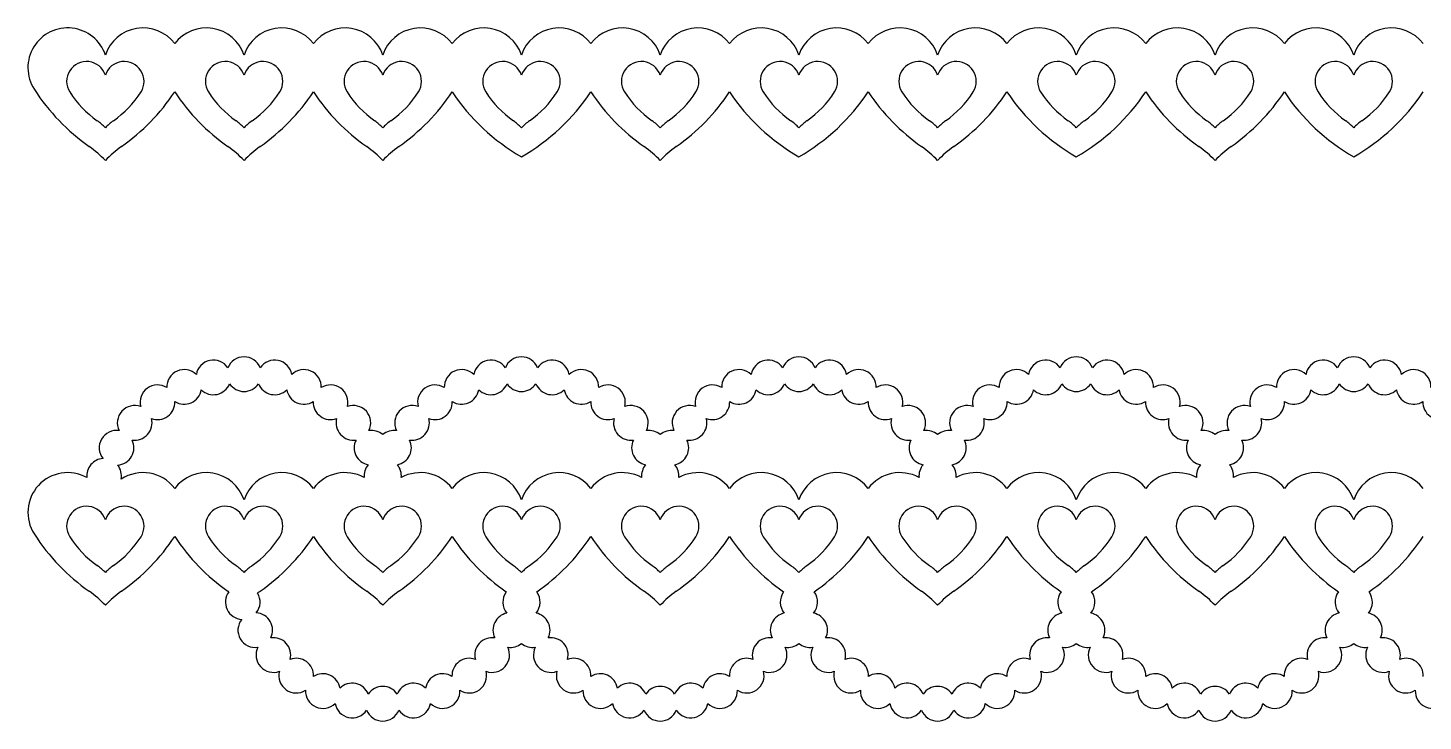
# Model space of a CAD drawing. Extents: x 203 to 512, y -161 to 90.
# Drawn here: x 222 to 382.9, y 9.8 to 89.7 of the extents above; entities that cross this region are included whole.
import ezdxf

# ---------------------------------------------------------------- set-up
doc = ezdxf.new("R2010")
doc.units = 0
doc.layers.get('0').update_dxf_attribs({"linetype": 'CONTINUOUS'})

msp = doc.modelspace()

# ---------------------------------------------------------------- linework, layer by layer
for centre, radius, start, end in [((226.589128, 85.139116), 4.585633, 18.551023, 213.191465), ((235.283862, 85.139116), 4.585633, 37.199203, 161.448977), ((242.589128, 85.139116), 4.585633, 18.551023, 142.800797), ((251.283862, 85.139116), 4.585633, 37.199203, 161.448977), ((258.589128, 85.139116), 4.585633, 18.551023, 142.800797), ((267.283862, 85.139116), 4.585633, 37.199203, 161.448977), ((274.589128, 85.139116), 4.585633, 18.551023, 142.800797), ((283.283862, 85.139116), 4.585633, 37.199203, 161.448977), ((290.589128, 85.139116), 4.585633, 18.551023, 142.800797), ((299.283862, 85.139116), 4.585633, 37.199203, 161.448977), ((306.589128, 85.139116), 4.585633, 18.551023, 142.800797), ((315.283862, 85.139116), 4.585633, 37.199203, 161.448977), ((322.589128, 85.139116), 4.585633, 18.551023, 142.800797), ((331.283862, 85.139116), 4.585633, 37.199203, 161.448977), ((338.589128, 85.139116), 4.585633, 18.551023, 142.800797), ((347.283862, 85.139116), 4.585633, 37.199203, 161.448977), ((354.589128, 85.139116), 4.585633, 18.551023, 142.800797), ((363.283862, 85.139116), 4.585633, 37.199203, 161.448977), ((370.589128, 85.139116), 4.585633, 18.551023, 142.800797), ((379.283862, 85.139116), 4.585633, 37.199203, 161.448977), ((228.762811, 83.55409), 2.292817, 18.551023, 212.200396), ((233.110178, 83.55409), 2.292817, 327.799604, 161.448977), ((244.762811, 83.55409), 2.292817, 18.551023, 212.200396), ((249.110178, 83.55409), 2.292817, 327.799604, 161.448977), ((260.762811, 83.55409), 2.292817, 18.551023, 212.200396), ((265.110178, 83.55409), 2.292817, 327.799604, 161.448977), ((276.762811, 83.55409), 2.292817, 18.551023, 212.200396), ((281.110178, 83.55409), 2.292817, 327.799604, 161.448977), ((292.762811, 83.55409), 2.292817, 18.551023, 212.200396), ((297.110178, 83.55409), 2.292817, 327.799604, 161.448977), ((308.762811, 83.55409), 2.292817, 18.551023, 212.200396), ((313.110178, 83.55409), 2.292817, 327.799604, 161.448977), ((324.762811, 83.55409), 2.292817, 18.551023, 212.200396), ((329.110178, 83.55409), 2.292817, 327.799604, 161.448977), ((340.762811, 83.55409), 2.292817, 18.551023, 212.200396), ((345.110178, 83.55409), 2.292817, 327.799604, 161.448977), ((356.762811, 83.55409), 2.292817, 18.551023, 212.200396), ((361.110178, 83.55409), 2.292817, 327.799604, 161.448977), ((372.762811, 83.55409), 2.292817, 18.551023, 212.200396), ((377.110178, 83.55409), 2.292817, 327.799604, 161.448977), ((242.750516, 95.512922), 23.789825, 212.791446, 234.934824), ((236.843505, 88.740993), 11.894913, 212.600414, 234.934824), ((225.029484, 88.740993), 11.894913, 305.065176, 327.399586), ((219.122474, 95.512922), 23.789825, 305.065176, 326.395517), ((258.750516, 95.512922), 23.789825, 213.604483, 234.934824), ((252.843505, 88.740993), 11.894913, 212.600414, 234.934824), ((241.029484, 88.740993), 11.894913, 305.065176, 327.399586), ((235.122474, 95.512922), 23.789825, 305.065176, 326.395517), ((274.750516, 95.512922), 23.789825, 213.604483, 234.934824), ((268.843505, 88.740993), 11.894913, 212.600414, 234.934824), ((257.029484, 88.740993), 11.894913, 305.065176, 327.399586), ((251.122474, 95.512922), 23.789825, 305.065176, 326.395517), ((290.750516, 95.512922), 23.789825, 213.604483, 240.224706), ((284.843505, 88.740993), 11.894913, 212.600414, 234.934824), ((267.122474, 95.512922), 23.789825, 299.775294, 326.395517), ((273.029484, 88.740993), 11.894913, 305.065176, 327.399586), ((306.750516, 95.512922), 23.789825, 213.604483, 234.934824), ((300.843505, 88.740993), 11.894913, 212.600414, 234.934824), ((289.029484, 88.740993), 11.894913, 305.065176, 327.399586), ((283.122474, 95.512922), 23.789825, 305.065176, 326.395517), ((322.750516, 95.512922), 23.789825, 213.604483, 240.224706), ((316.843505, 88.740993), 11.894913, 212.600414, 234.934824), ((299.122474, 95.512922), 23.789825, 299.775294, 326.395517), ((305.029484, 88.740993), 11.894913, 305.065176, 327.399586), ((338.750516, 95.512922), 23.789825, 213.604483, 234.934824), ((332.843505, 88.740993), 11.894913, 212.600414, 234.934824), ((321.029484, 88.740993), 11.894913, 305.065176, 327.399586), ((315.122474, 95.512922), 23.789825, 305.065176, 326.395517), ((354.750516, 95.512922), 23.789825, 213.604483, 240.224706), ((348.843505, 88.740993), 11.894913, 212.600414, 234.934824), ((331.122474, 95.512922), 23.789825, 299.775294, 326.395517), ((337.029484, 88.740993), 11.894913, 305.065176, 327.399586), ((370.750516, 95.512922), 23.789825, 213.604483, 234.934824), ((364.843505, 88.740993), 11.894913, 212.600414, 234.934824), ((353.029484, 88.740993), 11.894913, 305.065176, 327.399586), ((347.122474, 95.512922), 23.789825, 305.065176, 326.395517), ((386.750516, 95.512922), 23.789825, 213.604483, 240.224706), ((380.843505, 88.740993), 11.894913, 212.600414, 234.934824), ((363.122474, 95.512922), 23.789825, 299.775294, 326.395517), ((369.029484, 88.740993), 11.894913, 305.065176, 327.399586), ((226.537969, 74.088772), 6.018553, 43.04416, 54.770555), ((235.335021, 74.088772), 6.018553, 125.229445, 136.95584), ((242.537969, 74.088772), 6.018553, 43.04416, 54.770555), ((251.335021, 74.088772), 6.018553, 125.229445, 136.95584), ((258.537969, 74.088772), 6.018553, 43.04416, 54.770555), ((267.335021, 74.088772), 6.018553, 125.229445, 136.95584), ((274.537969, 74.088772), 6.018553, 43.04416, 54.770555), ((283.335021, 74.088772), 6.018553, 125.229445, 136.95584), ((290.537969, 74.088772), 6.018553, 43.04416, 54.770555), ((299.335021, 74.088772), 6.018553, 125.229445, 136.95584), ((306.537969, 74.088772), 6.018553, 43.04416, 54.770555), ((315.335021, 74.088772), 6.018553, 125.229445, 136.95584), ((322.537969, 74.088772), 6.018553, 43.04416, 54.770555), ((331.335021, 74.088772), 6.018553, 125.229445, 136.95584), ((338.537969, 74.088772), 6.018553, 43.04416, 54.770555), ((347.335021, 74.088772), 6.018553, 125.229445, 136.95584), ((354.537969, 74.088772), 6.018553, 43.04416, 54.770555), ((363.335021, 74.088772), 6.018553, 125.229445, 136.95584), ((370.537969, 74.088772), 6.018553, 43.04416, 54.770555), ((379.335021, 74.088772), 6.018553, 125.229445, 136.95584), ((222.139443, 66.20848), 12.037105, 43.04416, 54.770555), ((239.733546, 66.20848), 12.037105, 125.229445, 136.95584), ((238.139443, 66.20848), 12.037105, 43.04416, 54.770555), ((255.733546, 66.20848), 12.037105, 125.229445, 136.95584), ((254.139443, 66.20848), 12.037105, 43.04416, 54.770555), ((271.733546, 66.20848), 12.037105, 125.229445, 136.95584), ((286.139443, 66.20848), 12.037105, 43.04416, 54.770555), ((303.733546, 66.20848), 12.037105, 125.229445, 136.95584), ((318.139443, 66.20848), 12.037105, 43.04416, 54.770555), ((335.733546, 66.20848), 12.037105, 125.229445, 136.95584), ((350.139443, 66.20848), 12.037105, 43.04416, 54.770555), ((367.733546, 66.20848), 12.037105, 125.229445, 136.95584), ((246.936495, 49.782239), 2, 21.450379, 158.549621), ((278.936495, 49.782239), 2, 21.450379, 158.549621), ((310.936495, 49.782239), 2, 21.450379, 158.549621), ((342.936495, 49.782239), 2, 21.450379, 158.549621), ((374.936495, 49.782239), 2, 21.450379, 158.549621), ((240.030389, 48.314301), 2, 45.450379, 182.549621), ((243.406298, 49.4112), 2, 33.450379, 170.549621), ((250.466691, 49.4112), 2, 9.450379, 146.549621), ((253.842601, 48.314301), 2, 357.450379, 134.549621), ((272.030389, 48.314301), 2, 45.450379, 182.549621), ((275.406298, 49.4112), 2, 33.450379, 170.549621), ((282.466691, 49.4112), 2, 9.450379, 146.549621), ((285.842601, 48.314301), 2, 357.450379, 134.549621), ((304.030389, 48.314301), 2, 45.450379, 182.549621), ((307.406298, 49.4112), 2, 33.450379, 170.549621), ((314.466691, 49.4112), 2, 9.450379, 146.549621), ((317.842601, 48.314301), 2, 357.450379, 134.549621), ((336.030389, 48.314301), 2, 45.450379, 182.549621), ((339.406298, 49.4112), 2, 33.450379, 170.549621), ((346.466691, 49.4112), 2, 9.450379, 146.549621), ((349.842601, 48.314301), 2, 357.450379, 134.549621), ((368.030389, 48.314301), 2, 45.450379, 182.549621), ((371.406298, 49.4112), 2, 33.450379, 170.549621), ((378.466691, 49.4112), 2, 9.450379, 146.549621), ((381.842601, 48.314301), 2, 357.450379, 134.549621), ((236.956309, 46.53948), 2, 57.450379, 194.549621), ((243.406298, 49.4112), 2, 225.450379, 338.549621), ((246.936495, 49.782239), 2, 213.450379, 326.549621), ((250.466691, 49.4112), 2, 201.450379, 314.549621), ((256.916681, 46.53948), 2, 345.450379, 122.549621), ((268.956309, 46.53948), 2, 57.450379, 194.549621), ((275.406298, 49.4112), 2, 225.450379, 338.549621), ((278.936495, 49.782239), 2, 213.450379, 326.549621), ((282.466691, 49.4112), 2, 201.450379, 314.549621), ((288.916681, 46.53948), 2, 345.450379, 122.549621), ((300.956309, 46.53948), 2, 57.450379, 194.549621), ((307.406298, 49.4112), 2, 225.450379, 338.549621), ((310.936495, 49.782239), 2, 213.450379, 326.549621), ((314.466691, 49.4112), 2, 201.450379, 314.549621), ((320.916681, 46.53948), 2, 345.450379, 122.549621), ((332.956309, 46.53948), 2, 57.450379, 194.549621), ((339.406298, 49.4112), 2, 225.450379, 338.549621), ((342.936495, 49.782239), 2, 213.450379, 326.549621), ((346.466691, 49.4112), 2, 201.450379, 314.549621), ((352.916681, 46.53948), 2, 345.450379, 122.549621), ((364.956309, 46.53948), 2, 57.450379, 194.549621), ((371.406298, 49.4112), 2, 225.450379, 338.549621), ((374.936495, 49.782239), 2, 213.450379, 326.549621), ((378.466691, 49.4112), 2, 201.450379, 314.549621), ((240.030389, 48.314301), 2, 237.450379, 350.549621), ((253.842601, 48.314301), 2, 189.450379, 302.549621), ((272.030389, 48.314301), 2, 237.450379, 350.549621), ((285.842601, 48.314301), 2, 189.450379, 302.549621), ((304.030389, 48.314301), 2, 237.450379, 350.549621), ((317.842601, 48.314301), 2, 189.450379, 302.549621), ((336.030389, 48.314301), 2, 237.450379, 350.549621), ((349.842601, 48.314301), 2, 189.450379, 302.549621), ((368.030389, 48.314301), 2, 237.450379, 350.549621), ((381.842601, 48.314301), 2, 189.450379, 302.549621), ((234.318411, 44.164306), 2, 69.450379, 206.549621), ((236.956309, 46.53948), 2, 249.450379, 2.549621), ((256.916681, 46.53948), 2, 177.450379, 290.549621), ((259.554578, 44.164306), 2, 333.450379, 110.549621), ((266.318411, 44.164306), 2, 69.450379, 206.549621), ((268.956309, 46.53948), 2, 249.450379, 2.549621), ((288.916681, 46.53948), 2, 177.450379, 290.549621), ((291.554578, 44.164306), 2, 333.450379, 110.549621), ((298.318411, 44.164306), 2, 69.450379, 206.549621), ((300.956309, 46.53948), 2, 249.450379, 2.549621), ((320.916681, 46.53948), 2, 177.450379, 290.549621), ((323.554578, 44.164306), 2, 333.450379, 110.549621), ((330.318411, 44.164306), 2, 69.450379, 206.549621), ((332.956309, 46.53948), 2, 249.450379, 2.549621), ((352.916681, 46.53948), 2, 177.450379, 290.549621), ((355.554578, 44.164306), 2, 333.450379, 110.549621), ((362.318411, 44.164306), 2, 69.450379, 206.549621), ((364.956309, 46.53948), 2, 249.450379, 2.549621), ((384.916681, 46.53948), 2, 177.450379, 290.549621), ((234.318411, 44.164306), 2, 261.450379, 14.549621), ((259.554578, 44.164306), 2, 165.450379, 278.549621), ((266.318411, 44.164306), 2, 261.450379, 14.549621), ((291.554578, 44.164306), 2, 165.450379, 278.549621), ((298.318411, 44.164306), 2, 261.450379, 14.549621), ((323.554578, 44.164306), 2, 165.450379, 278.549621), ((330.318411, 44.164306), 2, 261.450379, 14.549621), ((355.554578, 44.164306), 2, 165.450379, 278.549621), ((362.318411, 44.164306), 2, 261.450379, 14.549621), ((232.231984, 41.292586), 2, 81.450379, 218.549621), ((232.231984, 41.292586), 2, 273.450379, 26.549621), ((261.641005, 41.292586), 2, 153.450379, 258.790866), ((261.641005, 41.292586), 2, 49.628224, 98.549621), ((264.231984, 41.292586), 2, 81.450379, 130.371776), ((264.231984, 41.292586), 2, 281.209134, 26.549621), ((293.641005, 41.292586), 2, 153.450379, 258.790866), ((293.641005, 41.292586), 2, 49.628224, 98.549621), ((296.231984, 41.292586), 2, 81.450379, 130.371776), ((296.231984, 41.292586), 2, 281.209134, 26.549621), ((325.641005, 41.292586), 2, 153.450379, 258.790866), ((325.641005, 41.292586), 2, 49.628224, 98.549621), ((328.231984, 41.292586), 2, 81.450379, 130.371776), ((328.231984, 41.292586), 2, 281.209134, 26.549621), ((357.641005, 41.292586), 2, 153.450379, 258.790866), ((357.641005, 41.292586), 2, 49.628224, 98.549621), ((360.231984, 41.292586), 2, 81.450379, 130.371776), ((360.231984, 41.292586), 2, 281.209134, 26.549621), ((230.788215, 38.049827), 2, 93.450379, 185.574941), ((230.788215, 38.049827), 2, 348.715637, 38.549621), ((262.788215, 38.049827), 2, 140.174221, 185.574941), ((263.084775, 38.049827), 2, 354.425059, 39.825779), ((294.788215, 38.049827), 2, 140.174221, 185.574941), ((295.084775, 38.049827), 2, 354.425059, 39.825779), ((326.788215, 38.049827), 2, 140.174221, 185.574941), ((327.084775, 38.049827), 2, 354.425059, 39.825779), ((358.788215, 38.049827), 2, 140.174221, 185.574941), ((359.084775, 38.049827), 2, 354.425059, 39.825779), ((226.589128, 33.836781), 4.585633, 61.208533, 213.191465), ((235.283862, 33.836781), 4.585633, 37.199203, 123.549914), ((242.589128, 33.836781), 4.585633, 18.551023, 142.800797), ((251.283862, 33.836781), 4.585633, 37.199203, 161.448977), ((258.589128, 33.836781), 4.585633, 61.208533, 142.800797), ((267.283862, 33.836781), 4.585633, 37.199203, 118.791467), ((274.589128, 33.836781), 4.585633, 18.551023, 142.800797), ((283.283862, 33.836781), 4.585633, 37.199203, 161.448977), ((290.589128, 33.836781), 4.585633, 61.208533, 142.800797), ((299.283862, 33.836781), 4.585633, 37.199203, 118.791467), ((306.589128, 33.836781), 4.585633, 18.551023, 142.800797), ((315.283862, 33.836781), 4.585633, 37.199203, 161.448977), ((322.589128, 33.836781), 4.585633, 61.208533, 142.800797), ((331.283862, 33.836781), 4.585633, 37.199203, 118.791467), ((338.589128, 33.836781), 4.585633, 18.551023, 142.800797), ((347.283862, 33.836781), 4.585633, 37.199203, 161.448977), ((354.589128, 33.836781), 4.585633, 61.208533, 142.800797), ((363.283862, 33.836781), 4.585633, 37.199203, 118.791467), ((370.589128, 33.836781), 4.585633, 18.551023, 142.800797), ((379.283862, 33.836781), 4.585633, 37.199203, 161.448977), ((228.762811, 32.251756), 2.292817, 18.551023, 212.200396), ((233.110178, 32.251756), 2.292817, 327.799604, 161.448977), ((244.762811, 32.251756), 2.292817, 18.551023, 212.200396), ((249.110178, 32.251756), 2.292817, 327.799604, 161.448977), ((260.762811, 32.251756), 2.292817, 18.551023, 212.200396), ((265.110178, 32.251756), 2.292817, 327.799604, 161.448977), ((276.762811, 32.251756), 2.292817, 18.551023, 212.200396), ((281.110178, 32.251756), 2.292817, 327.799604, 161.448977), ((292.762811, 32.251756), 2.292817, 18.551023, 212.200396), ((297.110178, 32.251756), 2.292817, 327.799604, 161.448977), ((308.762811, 32.251756), 2.292817, 18.551023, 212.200396), ((313.110178, 32.251756), 2.292817, 327.799604, 161.448977), ((324.762811, 32.251756), 2.292817, 18.551023, 212.200396), ((329.110178, 32.251756), 2.292817, 327.799604, 161.448977), ((340.762811, 32.251756), 2.292817, 18.551023, 212.200396), ((345.110178, 32.251756), 2.292817, 327.799604, 161.448977), ((356.762811, 32.251756), 2.292817, 18.551023, 212.200396), ((361.110178, 32.251756), 2.292817, 327.799604, 161.448977), ((372.762811, 32.251756), 2.292817, 18.551023, 212.200396), ((377.110178, 32.251756), 2.292817, 327.799604, 161.448977), ((242.750516, 44.210587), 23.789825, 212.791446, 234.934824), ((236.843505, 37.438659), 11.894913, 212.600414, 234.934824), ((225.029484, 37.438659), 11.894913, 305.065176, 327.399586), ((219.122474, 44.210587), 23.789825, 305.065176, 326.395517), ((258.750516, 44.210587), 23.789825, 213.604483, 234.934824), ((252.843505, 37.438659), 11.894913, 212.600414, 234.934824), ((241.029484, 37.438659), 11.894913, 305.065176, 327.399586), ((235.122474, 44.210587), 23.789825, 305.065176, 326.395517), ((274.750516, 44.210587), 23.789825, 213.604483, 234.934824), ((268.843505, 37.438659), 11.894913, 212.600414, 234.934824), ((257.029484, 37.438659), 11.894913, 305.065176, 327.399586), ((251.122474, 44.210587), 23.789825, 305.065176, 326.395517), ((290.750516, 44.210587), 23.789825, 213.604483, 235.201255), ((284.843505, 37.438659), 11.894913, 212.600414, 234.934824), ((273.029484, 37.438659), 11.894913, 305.065176, 327.399586), ((267.122474, 44.210587), 23.789825, 304.798745, 326.395517), ((306.750516, 44.210587), 23.789825, 213.604483, 234.934824), ((300.843505, 37.438659), 11.894913, 212.600414, 234.934824), ((289.029484, 37.438659), 11.894913, 305.065176, 327.399586), ((283.122474, 44.210587), 23.789825, 305.065176, 326.395517), ((322.750516, 44.210587), 23.789825, 213.604483, 235.201255), ((316.843505, 37.438659), 11.894913, 212.600414, 234.934824), ((305.029484, 37.438659), 11.894913, 305.065176, 327.399586), ((299.122474, 44.210587), 23.789825, 304.798745, 326.395517), ((338.750516, 44.210587), 23.789825, 213.604483, 234.934824), ((332.843505, 37.438659), 11.894913, 212.600414, 234.934824), ((321.029484, 37.438659), 11.894913, 305.065176, 327.399586), ((315.122474, 44.210587), 23.789825, 305.065176, 326.395517), ((354.750516, 44.210587), 23.789825, 213.604483, 235.201255), ((348.843505, 37.438659), 11.894913, 212.600414, 234.934824), ((337.029484, 37.438659), 11.894913, 305.065176, 327.399586), ((331.122474, 44.210587), 23.789825, 304.798745, 326.395517), ((370.750516, 44.210587), 23.789825, 213.604483, 234.934824), ((364.843505, 37.438659), 11.894913, 212.600414, 234.934824), ((353.029484, 37.438659), 11.894913, 305.065176, 327.399586), ((347.122474, 44.210587), 23.789825, 305.065176, 326.395517), ((386.750516, 44.210587), 23.789825, 213.604483, 235.201255), ((380.843505, 37.438659), 11.894913, 212.600414, 234.934824), ((369.029484, 37.438659), 11.894913, 305.065176, 327.399586), ((363.122474, 44.210587), 23.789825, 304.798745, 326.395517), ((226.537969, 22.786438), 6.018553, 43.04416, 54.770555), ((235.335021, 22.786438), 6.018553, 125.229445, 136.95584), ((242.537969, 22.786438), 6.018553, 43.04416, 54.770555), ((251.335021, 22.786438), 6.018553, 125.229445, 136.95584), ((258.537969, 22.786438), 6.018553, 43.04416, 54.770555), ((267.335021, 22.786438), 6.018553, 125.229445, 136.95584), ((274.537969, 22.786438), 6.018553, 43.04416, 54.770555), ((283.335021, 22.786438), 6.018553, 125.229445, 136.95584), ((290.537969, 22.786438), 6.018553, 43.04416, 54.770555), ((299.335021, 22.786438), 6.018553, 125.229445, 136.95584), ((306.537969, 22.786438), 6.018553, 43.04416, 54.770555), ((315.335021, 22.786438), 6.018553, 125.229445, 136.95584), ((322.537969, 22.786438), 6.018553, 43.04416, 54.770555), ((331.335021, 22.786438), 6.018553, 125.229445, 136.95584), ((338.537969, 22.786438), 6.018553, 43.04416, 54.770555), ((347.335021, 22.786438), 6.018553, 125.229445, 136.95584), ((354.537969, 22.786438), 6.018553, 43.04416, 54.770555), ((363.335021, 22.786438), 6.018553, 125.229445, 136.95584), ((370.537969, 22.786438), 6.018553, 43.04416, 54.770555), ((379.335021, 22.786438), 6.018553, 125.229445, 136.95584), ((222.139443, 14.906145), 12.037105, 43.04416, 54.770555), ((239.733546, 14.906145), 12.037105, 125.229445, 136.95584), ((246.788215, 23.494802), 2, 143.856579, 266.549621), ((238.139443, 14.906145), 12.037105, 54.244072, 54.770555), ((246.788215, 23.494802), 2, 321.450379, 31.101176), ((255.733546, 14.906145), 12.037105, 125.229445, 126.932728), ((254.139443, 14.906145), 12.037105, 43.04416, 54.770555), ((271.733546, 14.906145), 12.037105, 125.229445, 136.95584), ((278.788215, 23.494802), 2, 143.825562, 219.825779), ((279.084775, 23.494802), 2, 320.174221, 36.174438), ((286.139443, 14.906145), 12.037105, 43.04416, 54.770555), ((303.733546, 14.906145), 12.037105, 125.229445, 136.95584), ((310.788215, 23.494802), 2, 143.825562, 219.825779), ((311.084775, 23.494802), 2, 320.174221, 36.174438), ((318.139443, 14.906145), 12.037105, 43.04416, 54.770555), ((335.733546, 14.906145), 12.037105, 125.229445, 136.95584), ((342.788215, 23.494802), 2, 143.825562, 219.825779), ((343.084775, 23.494802), 2, 320.174221, 36.174438), ((350.139443, 14.906145), 12.037105, 43.04416, 54.770555), ((367.733546, 14.906145), 12.037105, 125.229445, 136.95584), ((374.788215, 23.494802), 2, 143.825562, 219.825779), ((375.084775, 23.494802), 2, 320.174221, 36.174438), ((248.231984, 20.252043), 2, 141.450379, 278.549621), ((248.231984, 20.252043), 2, 333.450379, 86.549621), ((277.641005, 20.252043), 2, 101.209134, 206.549621), ((280.231984, 20.252043), 2, 333.450379, 78.790866), ((309.641005, 20.252043), 2, 101.209134, 206.549621), ((312.231984, 20.252043), 2, 333.450379, 78.790866), ((341.641005, 20.252043), 2, 101.209134, 206.549621), ((344.231984, 20.252043), 2, 333.450379, 78.790866), ((373.641005, 20.252043), 2, 101.209134, 206.549621), ((376.231984, 20.252043), 2, 333.450379, 78.790866), ((250.318411, 17.380323), 2, 345.450379, 98.549621), ((275.554578, 17.380323), 2, 81.450379, 194.549621), ((282.318411, 17.380323), 2, 345.450379, 98.549621), ((307.554578, 17.380323), 2, 81.450379, 194.549621), ((314.318411, 17.380323), 2, 345.450379, 98.549621), ((339.554578, 17.380323), 2, 81.450379, 194.549621), ((346.318411, 17.380323), 2, 345.450379, 98.549621), ((371.554578, 17.380323), 2, 81.450379, 194.549621), ((378.318411, 17.380323), 2, 345.450379, 98.549621), ((250.318411, 17.380323), 2, 153.450379, 290.549621), ((275.554578, 17.380323), 2, 249.450379, 26.549621), ((277.641005, 20.252043), 2, 261.450379, 310.371776), ((280.231984, 20.252043), 2, 229.628224, 278.549621), ((282.318411, 17.380323), 2, 153.450379, 290.549621), ((307.554578, 17.380323), 2, 249.450379, 26.549621), ((309.641005, 20.252043), 2, 261.450379, 310.371776), ((312.231984, 20.252043), 2, 229.628224, 278.549621), ((314.318411, 17.380323), 2, 153.450379, 290.549621), ((339.554578, 17.380323), 2, 249.450379, 26.549621), ((341.641005, 20.252043), 2, 261.450379, 310.371776), ((344.231984, 20.252043), 2, 229.628224, 278.549621), ((346.318411, 17.380323), 2, 153.450379, 290.549621), ((371.554578, 17.380323), 2, 249.450379, 26.549621), ((373.641005, 20.252043), 2, 261.450379, 310.371776), ((376.231984, 20.252043), 2, 229.628224, 278.549621), ((378.318411, 17.380323), 2, 153.450379, 290.549621), ((252.956309, 15.005149), 2, 357.450379, 110.549621), ((272.916681, 15.005149), 2, 69.450379, 182.549621), ((284.956309, 15.005149), 2, 357.450379, 110.549621), ((304.916681, 15.005149), 2, 69.450379, 182.549621), ((316.956309, 15.005149), 2, 357.450379, 110.549621), ((336.916681, 15.005149), 2, 69.450379, 182.549621), ((348.956309, 15.005149), 2, 357.450379, 110.549621), ((368.916681, 15.005149), 2, 69.450379, 182.549621), ((380.956309, 15.005149), 2, 357.450379, 110.549621), ((252.956309, 15.005149), 2, 165.450379, 302.549621), ((256.030389, 13.230328), 2, 9.450379, 122.549621), ((269.842601, 13.230328), 2, 57.450379, 170.549621), ((272.916681, 15.005149), 2, 237.450379, 14.549621), ((284.956309, 15.005149), 2, 165.450379, 302.549621), ((288.030389, 13.230328), 2, 9.450379, 122.549621), ((301.842601, 13.230328), 2, 57.450379, 170.549621), ((304.916681, 15.005149), 2, 237.450379, 14.549621), ((316.956309, 15.005149), 2, 165.450379, 302.549621), ((320.030389, 13.230328), 2, 9.450379, 122.549621), ((333.842601, 13.230328), 2, 57.450379, 170.549621), ((336.916681, 15.005149), 2, 237.450379, 14.549621), ((348.956309, 15.005149), 2, 165.450379, 302.549621), ((352.030389, 13.230328), 2, 9.450379, 122.549621), ((365.842601, 13.230328), 2, 57.450379, 170.549621), ((368.916681, 15.005149), 2, 237.450379, 14.549621), ((380.956309, 15.005149), 2, 165.450379, 302.549621), ((256.030389, 13.230328), 2, 177.450379, 314.549621), ((259.406298, 12.133428), 2, 21.450379, 134.549621), ((262.936495, 11.76239), 2, 33.450379, 146.549621), ((266.466691, 12.133428), 2, 45.450379, 158.549621), ((269.842601, 13.230328), 2, 225.450379, 2.549621), ((288.030389, 13.230328), 2, 177.450379, 314.549621), ((291.406298, 12.133428), 2, 21.450379, 134.549621), ((294.936495, 11.76239), 2, 33.450379, 146.549621), ((298.466691, 12.133428), 2, 45.450379, 158.549621), ((301.842601, 13.230328), 2, 225.450379, 2.549621), ((320.030389, 13.230328), 2, 177.450379, 314.549621), ((323.406298, 12.133428), 2, 21.450379, 134.549621), ((326.936495, 11.76239), 2, 33.450379, 146.549621), ((330.466691, 12.133428), 2, 45.450379, 158.549621), ((333.842601, 13.230328), 2, 225.450379, 2.549621), ((352.030389, 13.230328), 2, 177.450379, 314.549621), ((355.406298, 12.133428), 2, 21.450379, 134.549621), ((358.936495, 11.76239), 2, 33.450379, 146.549621), ((362.466691, 12.133428), 2, 45.450379, 158.549621), ((365.842601, 13.230328), 2, 225.450379, 2.549621), ((384.030389, 13.230328), 2, 177.450379, 314.549621), ((259.406298, 12.133428), 2, 189.450379, 326.549621), ((266.466691, 12.133428), 2, 213.450379, 350.549621), ((291.406298, 12.133428), 2, 189.450379, 326.549621), ((298.466691, 12.133428), 2, 213.450379, 350.549621), ((323.406298, 12.133428), 2, 189.450379, 326.549621), ((330.466691, 12.133428), 2, 213.450379, 350.549621), ((355.406298, 12.133428), 2, 189.450379, 326.549621), ((362.466691, 12.133428), 2, 213.450379, 350.549621), ((262.936495, 11.76239), 2, 201.450379, 338.549621), ((294.936495, 11.76239), 2, 201.450379, 338.549621), ((326.936495, 11.76239), 2, 201.450379, 338.549621), ((358.936495, 11.76239), 2, 201.450379, 338.549621)]:
    msp.add_arc(centre, radius, start, end)

doc.saveas('drawing.dxf')
